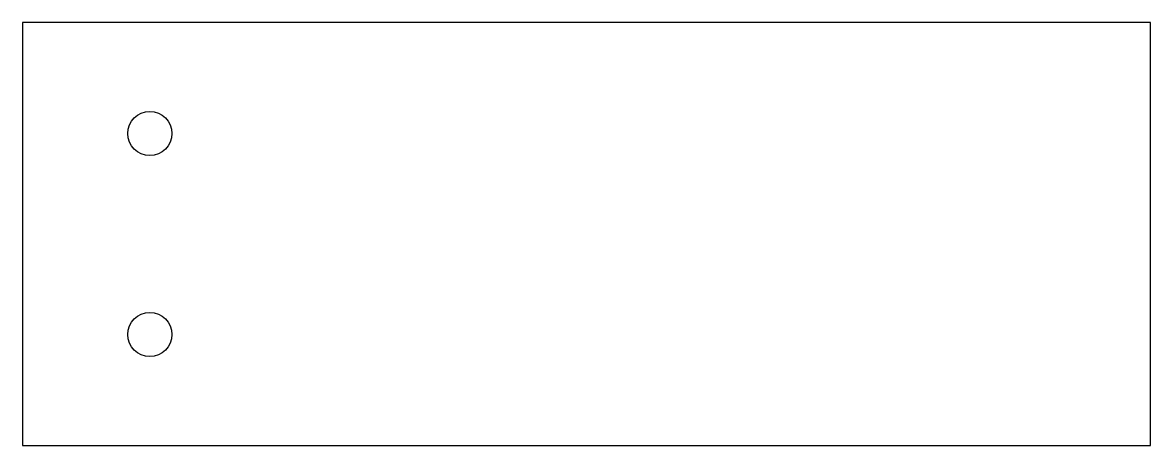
# Model space of a CAD drawing. Header units: millimetres. Extents: x 0 to 305, y -114 to 0.
import ezdxf

# ---------------------------------------------------------------- set-up
doc = ezdxf.new("R2010")
doc.units = ezdxf.units.MM
doc.layers.get('0').update_dxf_attribs({"linetype": 'CONTINUOUS'})

msp = doc.modelspace()

# ---------------------------------------------------------------- linework, layer by layer
msp.add_lwpolyline([(304.8, 0), (0, 0), (0, -114.3), (304.8, -114.3)], close=True)
for centre in [(34.38, -30), (34.38, -84.3)]:
    msp.add_circle(centre, 5.95)

doc.saveas('drawing.dxf')
